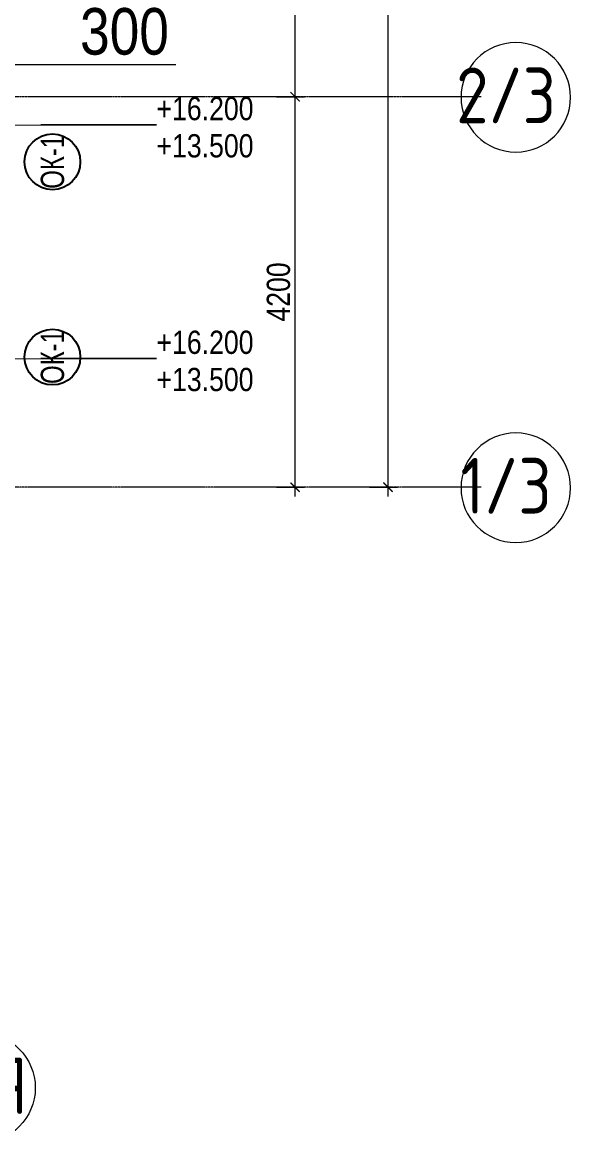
# Model space of a CAD drawing. Header units: millimetres. Extents: x -231292 to 573618, y -153144 to 564035.
# Drawn here: x 165406 to 171301, y 359151 to 371202 of the extents above; entities that cross this region are included whole.
import ezdxf
from ezdxf import colors
from ezdxf.entities.mleader import LeaderData, LeaderLine
from ezdxf.enums import TextEntityAlignment as Align
from ezdxf.math import Vec2, Vec3

# ---------------------------------------------------------------- set-up
doc = ezdxf.new("R2010")
doc.units = ezdxf.units.MM
doc.linetypes.add('CENTER2', pattern=[28.575, 19.05, -3.175, 3.175, -3.175])
doc.layers.get('0').update_dxf_attribs({"color": 250})
doc.layers.get('Defpoints').update_dxf_attribs({"color": 250})
for name, color, linetype, lineweight in [('АР_Окна марка', 250, 'Continuous', 9), ('АР_Размеры обшивки', 250, 'Continuous', 5), ('Марка окна', 250, 'Continuous', 0), ('РД_Оси_100', 250, 'Continuous', 0), ('РД_Оси_размер', 250, 'Continuous', 0)]:
    doc.layers.add(name, color=color, linetype=linetype, lineweight=lineweight)
doc.styles.add('Arial_09', font='ARIALN.TTF', dxfattribs={"width": 0.9})
doc.styles.add('Isocpeur3', font='isocpeur.ttf')
doc.styles.add('style1', font='ARIALN.TTF')
doc.styles.add('ккк', font='isocpeur.ttf', dxfattribs={"width": 0.85, "oblique": 15})
doc.dimstyles.new('Dim100_ареал', dxfattribs={"dimscale": 100, "dimtxt": 2.5, "dimasz": 1, "dimexe": 1, "dimexo": 1, "dimgap": 0.5, "dimtad": 1, "dimzin": 12, "dimdsep": 46, "dimtxsty": 'style1', "dimblk": 'ARCHTICK', "dimcen": 1, "dimdle": 1, "dimclrd": 256, "dimclre": 256, "dimaunit": 1, "dimadec": 0, "dimazin": 3, "dimtfac": 1, "dimtmove": 1, "dimatfit": 3, "dimldrblk": 'OPEN30', "dimfxl": 2, "dimfxlon": 1, "dimtolj": 1, "dimtzin": 0, "dimlwd": 9, "dimlwe": 9, "dimarcsym": 0})
doc.dimstyles.new('Dim200_ареал', dxfattribs={"dimscale": 100, "dimtxt": 5, "dimasz": 2.5, "dimexe": 2, "dimexo": 2, "dimgap": 1, "dimtad": 1, "dimzin": 12, "dimdsep": 46, "dimtxsty": 'style1', "dimblk": 'ARCHTICK', "dimcen": 3, "dimdle": 2, "dimclrd": 256, "dimclre": 256, "dimaunit": 1, "dimadec": 0, "dimazin": 3, "dimtfac": 1, "dimtmove": 1, "dimatfit": 3, "dimldrblk": 'OPEN30', "dimfxl": 5, "dimfxlon": 1, "dimtolj": 1, "dimtzin": 0, "dimlwd": 9, "dimlwe": 9, "dimarcsym": 0})

# ---------------------------------------------------------------- blocks, each defined once
blk = doc.blocks.new('_DotSmall')
at = {"color": 0, "linetype": 'ByBlock', "const_width": 0.5}
blk.add_lwpolyline([(-0.0625, 0, 1), (0.0625, 0, 1)], format="xyb", close=True, dxfattribs=at)
blk = doc.blocks.new('A-iden')
at = {"linetype": 'Continuous', "lineweight": 5}
blk.add_circle((-0.73, -4.06), 5.89, dxfattribs=at)
at = {"color": 0, "linetype": 'Continuous', "lineweight": 20, "style": 'ккк', "width": 0.85}
blk.add_attdef('ID', text='', height=6, dxfattribs=at).set_placement((0.31, -3.85), align=Align.MIDDLE_CENTER)
blk = doc.blocks.new('_ArchTick')
at = {"color": 0, "linetype": 'ByBlock', "const_width": 0.15}
blk.add_lwpolyline([(-0.5, -0.5), (0.5, 0.5)], dxfattribs=at)
blk = doc.blocks.new('*D1614')
at = {"layer": 'Defpoints', "color": 0, "transparency": 16777216}
for p in [(116910, 69000), (118910, 69000), (116910, 0)]:
    blk.add_point(p, dxfattribs=at)
at = {"layer": 'РД_Оси_размер', "lineweight": 9, "transparency": 16777216}
for p, q in [((118910, -100), (118910, 69100)), ((118710, 69000), (119010, 69000)), ((118710, 0), (119010, 0))]:
    blk.add_line(p, q, dxfattribs=at)
at = {"layer": 'РД_Оси_размер', "lineweight": 9, "transparency": 16777216, "xscale": 100, "yscale": 100, "zscale": 100}
for p, rotation in [((118910, 69000), 90), ((118910, 0), 270)]:
    blk.add_blockref('_ArchTick', p, dxfattribs=dict(at, rotation=rotation))
at = {"layer": 'РД_Оси_размер', "color": 0, "transparency": 16777216, "insert": (118732, 34500), "char_height": 250, "attachment_point": 5, "rotation": 90, "style": 'style1'}
blk.add_mtext('\\A1;69000', dxfattribs=at)
blk = doc.blocks.new('_Open30')
at = {"color": 0, "linetype": 'ByBlock', "lineweight": -2}
for p, q in [((-1, 0.268), (0, 0)), ((0, 0), (-1, -0.268)), ((0, 0), (-1, 0))]:
    blk.add_line(p, q, dxfattribs=at)
blk = doc.blocks.new('*D42')
at = {"layer": 'Defpoints', "color": 0, "transparency": 16777216}
for p in [(116910, 4200), (117910, 4200), (116910, 0)]:
    blk.add_point(p, dxfattribs=at)
at = {"layer": 'РД_Оси_размер', "color": 0, "lineweight": 5, "transparency": 16777216}
for p, q in [((117910, -100), (117910, 4300)), ((117710, 4200), (118010, 4200)), ((117710, 0), (118010, 0))]:
    blk.add_line(p, q, dxfattribs=at)
at = {"layer": 'РД_Оси_размер', "color": 0, "lineweight": 5, "transparency": 16777216, "xscale": 100, "yscale": 100, "zscale": 100}
for p, rotation in [((117910, 4200), 90), ((117910, 0), 270)]:
    blk.add_blockref('_ArchTick', p, dxfattribs=dict(at, rotation=rotation))
at = {"layer": 'РД_Оси_размер', "color": 0, "transparency": 16777216, "insert": (117732, 2100), "char_height": 250, "attachment_point": 5, "rotation": 90, "style": 'style1'}
blk.add_mtext('\\A1;4200', dxfattribs=at)
blk = doc.blocks.new('*D43')
at = {"layer": 'Defpoints', "color": 0, "transparency": 16777216}
for p in [(116910, 6900), (117910, 6900), (116910, 4200)]:
    blk.add_point(p, dxfattribs=at)
at = {"layer": 'РД_Оси_размер', "color": 0, "lineweight": 5, "transparency": 16777216}
for p, q in [((117910, 4100), (117910, 7000)), ((117710, 6900), (118010, 6900)), ((117710, 4200), (118010, 4200))]:
    blk.add_line(p, q, dxfattribs=at)
at = {"layer": 'РД_Оси_размер', "color": 0, "lineweight": 5, "transparency": 16777216, "xscale": 100, "yscale": 100, "zscale": 100}
for p, rotation in [((117910, 6900), 90), ((117910, 4200), 270)]:
    blk.add_blockref('_ArchTick', p, dxfattribs=dict(at, rotation=rotation))
at = {"layer": 'РД_Оси_размер', "color": 0, "transparency": 16777216, "insert": (117732, 5550), "char_height": 250, "attachment_point": 5, "rotation": 90, "style": 'style1'}
blk.add_mtext('\\A1;2700', dxfattribs=at)
blk = doc.blocks.new('*D796')
at = {"layer": 'Defpoints', "color": 0, "transparency": 16777216}
for p in [(164629, 371105), (164929, 371105), (164629, 370747)]:
    blk.add_point(p, dxfattribs=at)
at = {"layer": 'АР_Размеры обшивки', "lineweight": 9, "transparency": 16777216}
for p, q in [((164629, 370905), (164629, 370547)), ((164929, 370905), (164929, 370547)), ((165129, 370747), (164429, 370747)), ((167056, 370747), (164929, 370747))]:
    blk.add_line(p, q, dxfattribs=at)
at = {"layer": 'АР_Размеры обшивки', "lineweight": 9, "transparency": 16777216, "xscale": 250, "yscale": 250, "zscale": 250, "rotation": 180}
blk.add_blockref('_ArchTick', (164629, 370747), dxfattribs=at)
at = {"layer": 'АР_Размеры обшивки', "lineweight": 9, "transparency": 16777216, "xscale": 250, "yscale": 250, "zscale": 250}
blk.add_blockref('_ArchTick', (164929, 370747), dxfattribs=at)
at = {"layer": 'АР_Размеры обшивки', "color": 0, "transparency": 16777216, "insert": (166504, 371102), "char_height": 500, "attachment_point": 5, "style": 'style1'}
blk.add_mtext('\\A1;300', dxfattribs=at)
blk = doc.blocks.new('МОК-Наименование')
at = {"layer": 'Defpoints'}
blk.add_circle((0, 0), 3, dxfattribs=at)
at = {"color": 0, "linetype": 'ByBlock', "lineweight": -2, "style": 'Isocpeur3', "width": 0.8, "flags": 4}
blk.add_attdef('АР-ОКНО:НАИМЕНОВАНИЕ', text='', height=2.5, dxfattribs=at).set_placement((0, 0), align=Align.MIDDLE)
blk = doc.blocks.new('СОШ_2200_АР_ОСИ_М100_28.05.24')
at = {"layer": 'РД_Оси_100', "linetype": 'CENTER2'}
for p, q in [((119910, 4200), (94200, 4200)), ((119910, 0), (94200, 0))]:
    blk.add_line(p, q, dxfattribs=at)
at = {"layer": 'РД_Оси_100', "color": 0}
ref = blk.add_blockref('A-iden', (120210, 4600), dxfattribs=dict(at, xscale=-100, yscale=100, zscale=100))
ref.add_attrib('ID', '2/3', dxfattribs={"layer": '0', "color": 0, "linetype": 'Continuous', "lineweight": 20, "height": 600, "style": 'ккк', "width": 0.85}).set_placement((120178.57, 4214.738), align=Align.MIDDLE_CENTER)
ref = blk.add_blockref('A-iden', (120210, 400), dxfattribs=dict(at, xscale=-100, yscale=100, zscale=100))
ref.add_attrib('ID', '1/3', dxfattribs={"layer": '0', "color": 0, "linetype": 'Continuous', "lineweight": 20, "height": 600, "style": 'ккк', "width": 0.85}).set_placement((120178.57, 14.738), align=Align.MIDDLE_CENTER)
at = {"layer": 'РД_Оси_100', "color": 0, "xscale": 100, "yscale": 100, "zscale": 100}
blk.add_blockref('A-iden', (114600, -6054.999), dxfattribs=at).add_auto_attribs({'ID': 'ЯЯ'})
at = {"layer": 'РД_Оси_размер'}
for base, p1, p2, picture, middle in [((118910, 69000), (116910, 0), (116910, 69000), '*D1614', (118732.357, 34500)), ((117910, 6900), (116910, 4200), (116910, 6900), '*D43', (117732.357, 5550)), ((117910, 4200), (116910, 0), (116910, 4200), '*D42', (117732.357, 2100))]:
    dim = blk.add_linear_dim(base=base, p1=p1, p2=p2, angle=90, dimstyle='Dim100_ареал', dxfattribs=at)
    dim.commit()
    dim.dimension.update_dxf_attribs({"geometry": picture, "text_midpoint": middle})

msp = doc.modelspace()

# ---------------------------------------------------------------- leaders
at = {"layer": 'Марка окна', "lineweight": 0, "ltscale": 20}
ml = msp.add_multileader_mtext('Standard', dxfattribs=at)
ml.set_content('+16.200\\P+13.500', color=256, style='style1')
ml.set_leader_properties(color=256, linetype='ByLayer', lineweight=-1)
ml.set_arrow_properties(name='DOTSMALL')
ml.build(insert=Vec2(0, 0))
ml.multileader.update_dxf_attribs({"text_left_attachment_type": 6, "text_right_attachment_type": 6, "dogleg_length": 200, "arrow_head_size": 250})
ctx = ml.context
ctx.base_point, ctx.char_height, ctx.arrow_head_size, ctx.landing_gap_size, ctx.plane_origin = Vec3(166848.359, 370099.591), 250, 250, 0, Vec3(167243.336, 369415.064)
ctx.left_attachment, ctx.right_attachment = 6, 6
notes = []
notes.append((ctx, [(1, (1, 1, 0), (165786.755, 370099.591), (1, 0), 1061.605, [(0, [(165188.64, 370096.92)], 0, [])])]))
ctx.mtext.insert, ctx.mtext.line_spacing_factor, ctx.mtext.flow_direction = Vec3(166848.359, 370399.591), 0.96, 5
ctx.mtext.has_bg_fill, ctx.mtext.bg_color, ctx.mtext.bg_scale_factor, ctx.mtext.bg_transparency, ctx.mtext.use_window_bg_color = 1, -1027028792, 1.5, 0, 1
ml = msp.add_multileader_mtext('Standard', dxfattribs=at)
ml.set_content('+16.200\\P+13.500', color=256, style='style1')
ml.set_leader_properties(color=256, linetype='ByLayer', lineweight=-1)
ml.set_arrow_properties(name='DOTSMALL')
ml.build(insert=Vec2(0, 0))
ml.multileader.update_dxf_attribs({"text_left_attachment_type": 6, "text_right_attachment_type": 6, "dogleg_length": 200, "arrow_head_size": 250})
ctx = ml.context
ctx.base_point, ctx.char_height, ctx.arrow_head_size, ctx.landing_gap_size, ctx.plane_origin = Vec3(166848.359, 367585.473), 250, 250, 0, Vec3(167243.336, 366900.946)
ctx.left_attachment, ctx.right_attachment = 6, 6
notes.append((ctx, [(1, (1, 1, 0), (165786.755, 367585.473), (1, 0), 1061.605, [(0, [(165188.64, 367582.802)], 0, [])])]))
ctx.mtext.insert, ctx.mtext.line_spacing_factor, ctx.mtext.flow_direction = Vec3(166848.359, 367885.473), 0.96, 5
ctx.mtext.has_bg_fill, ctx.mtext.bg_color, ctx.mtext.bg_scale_factor, ctx.mtext.bg_transparency, ctx.mtext.use_window_bg_color = 1, -1027028792, 1.5, 0, 1
for ctx, leaders in notes:
    for number, flags, end, landing, length, lines in leaders:
        leader = LeaderData()
        leader.index, (leader.has_last_leader_line, leader.has_dogleg_vector, leader.attachment_direction) = number, flags
        leader.last_leader_point, leader.dogleg_vector, leader.dogleg_length = Vec3(end), Vec3(landing), length
        for number, points, colour, breaks in lines:
            line = LeaderLine()
            line.index, line.vertices, line.color, line.breaks = number, Vec3.list(points), colors.encode_raw_color(colour), breaks
            leader.lines.append(line)
        ctx.leaders.append(leader)

# ---------------------------------------------------------------- next in the draw order: block references
at = {"layer": 'АР_Окна марка', "linetype": 'Continuous', "lineweight": 9}
ref = msp.add_blockref('МОК-Наименование', (165728.768, 369701.753), dxfattribs=dict(at, xscale=100, yscale=100, zscale=100, rotation=90))
ref.add_attrib('АР-ОКНО:НАИМЕНОВАНИЕ', 'ОК-1', dxfattribs={"layer": '0', "color": 0, "linetype": 'ByBlock', "lineweight": -2, "height": 250, "rotation": 90, "style": 'Arial_09', "width": 0.9}).set_placement((165728.768, 369701.753), align=Align.MIDDLE)
ref = msp.add_blockref('МОК-Наименование', (165728.768, 367601.753), dxfattribs=dict(at, xscale=100, yscale=100, zscale=100, rotation=90))
ref.add_attrib('АР-ОКНО:НАИМЕНОВАНИЕ', 'ОК-1', dxfattribs={"layer": '0', "color": 0, "linetype": 'ByBlock', "lineweight": -2, "height": 250, "rotation": 90, "style": 'Arial_09', "width": 0.9}).set_placement((165728.768, 367601.753), align=Align.MIDDLE)
at = {"layer": 'РД_Оси_100'}
msp.add_blockref('СОШ_2200_АР_ОСИ_М100_28.05.24', (50428.768, 366201.753), dxfattribs=at)

# ---------------------------------------------------------------- next in the draw order: dimensions: what is measured, and where the dimension line sits
at = {"layer": 'АР_Размеры обшивки'}
dim = msp.add_linear_dim(base=(164628.763, 370746.752), p1=(164928.763, 371104.752), p2=(164628.763, 371104.752), dimstyle='Dim200_ареал', override={"dimdec": 0}, dxfattribs=at)
dim.commit()
dim.dimension.update_dxf_attribs({"geometry": '*D796', "text_midpoint": (166503.768, 370366.466), "dimtype": 160})

doc.saveas('drawing.dxf')
